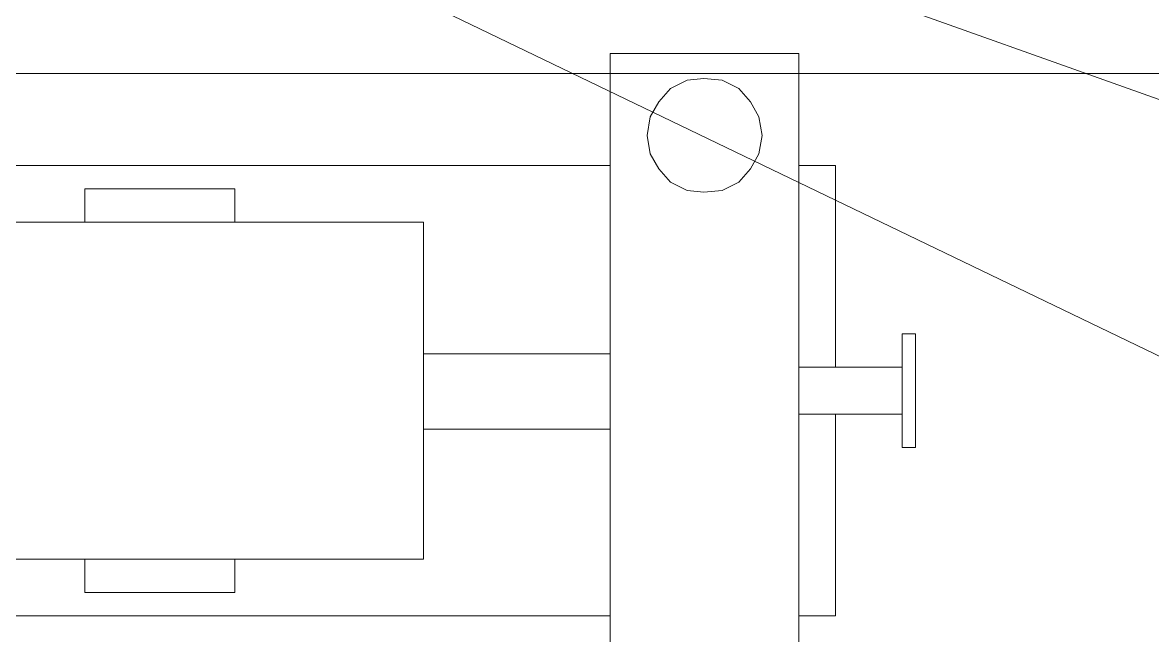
# Model space of a CAD drawing. Header units: inches. Extents: x -1128 to 651, y 96 to 845.
# Drawn here: x 447.03 to 472.61, y 745.92 to 759.79 of the extents above; entities that cross this region are included whole.
import ezdxf

# ---------------------------------------------------------------- set-up
doc = ezdxf.new("R2010")
doc.units = ezdxf.units.IN
doc.header["$MEASUREMENT"] = 0
doc.layers.add('Layer 1', color=7, linetype='Continuous')

msp = doc.modelspace()

# ---------------------------------------------------------------- linework, layer by layer
at = {"layer": 'Layer 1', "color": 0, "lineweight": 5}
for points in [[(451.194, 762.638), (497.83, 740.17), (513.539, 740.17)], [(459.88, 762.638), (497.566, 749.233), (513.539, 749.233)], [(460.333, 743.833), (460.333, 759.088)], [(464.6, 759.088), (460.333, 759.088)], [(464.6, 743.833), (464.6, 759.088)], [(445.757, 758.635), (489.9, 758.635)], [(445.757, 758.635), (460.333, 758.635)], [(464.6, 758.635), (475.891, 758.635)], [(463.769, 757.238), (463.694, 757.654), (463.505, 757.994), (463.24, 758.296), (462.863, 758.484), (462.447, 758.522), (462.07, 758.484), (461.692, 758.296), (461.428, 757.994), (461.239, 757.654), (461.164, 757.238), (461.239, 756.823), (461.428, 756.483), (461.692, 756.181), (462.07, 755.992), (462.447, 755.954), (462.863, 755.992), (463.24, 756.181), (463.505, 756.483), (463.694, 756.823), (463.769, 757.238)], [(443.34, 756.558), (460.333, 756.558)], [(464.6, 756.558), (465.431, 756.558)], [(465.431, 756.558), (465.431, 751.989)], [(448.438, 755.274), (448.438, 756.03)], [(448.438, 756.03), (451.836, 756.03)], [(451.836, 756.03), (451.836, 755.274)], [(444.208, 755.274), (456.103, 755.274)], [(456.103, 747.647), (456.103, 755.274)], [(466.941, 752.744), (466.941, 750.177)], [(466.941, 752.744), (467.243, 752.744)], [(467.243, 752.744), (467.243, 750.177)], [(456.103, 752.291), (460.333, 752.291)], [(464.6, 751.989), (466.941, 751.989)], [(464.6, 750.932), (466.941, 750.932)], [(465.431, 750.932), (465.431, 746.363)], [(456.103, 750.592), (460.333, 750.592)], [(466.941, 750.177), (467.243, 750.177)], [(444.208, 747.647), (456.103, 747.647)], [(448.438, 746.891), (448.438, 747.647)], [(451.836, 747.647), (451.836, 746.891)], [(451.836, 746.891), (448.438, 746.891)], [(460.333, 746.363), (443.34, 746.363)], [(465.431, 746.363), (464.6, 746.363)]]:
    msp.add_lwpolyline(points, dxfattribs=at)

doc.saveas('drawing.dxf')
